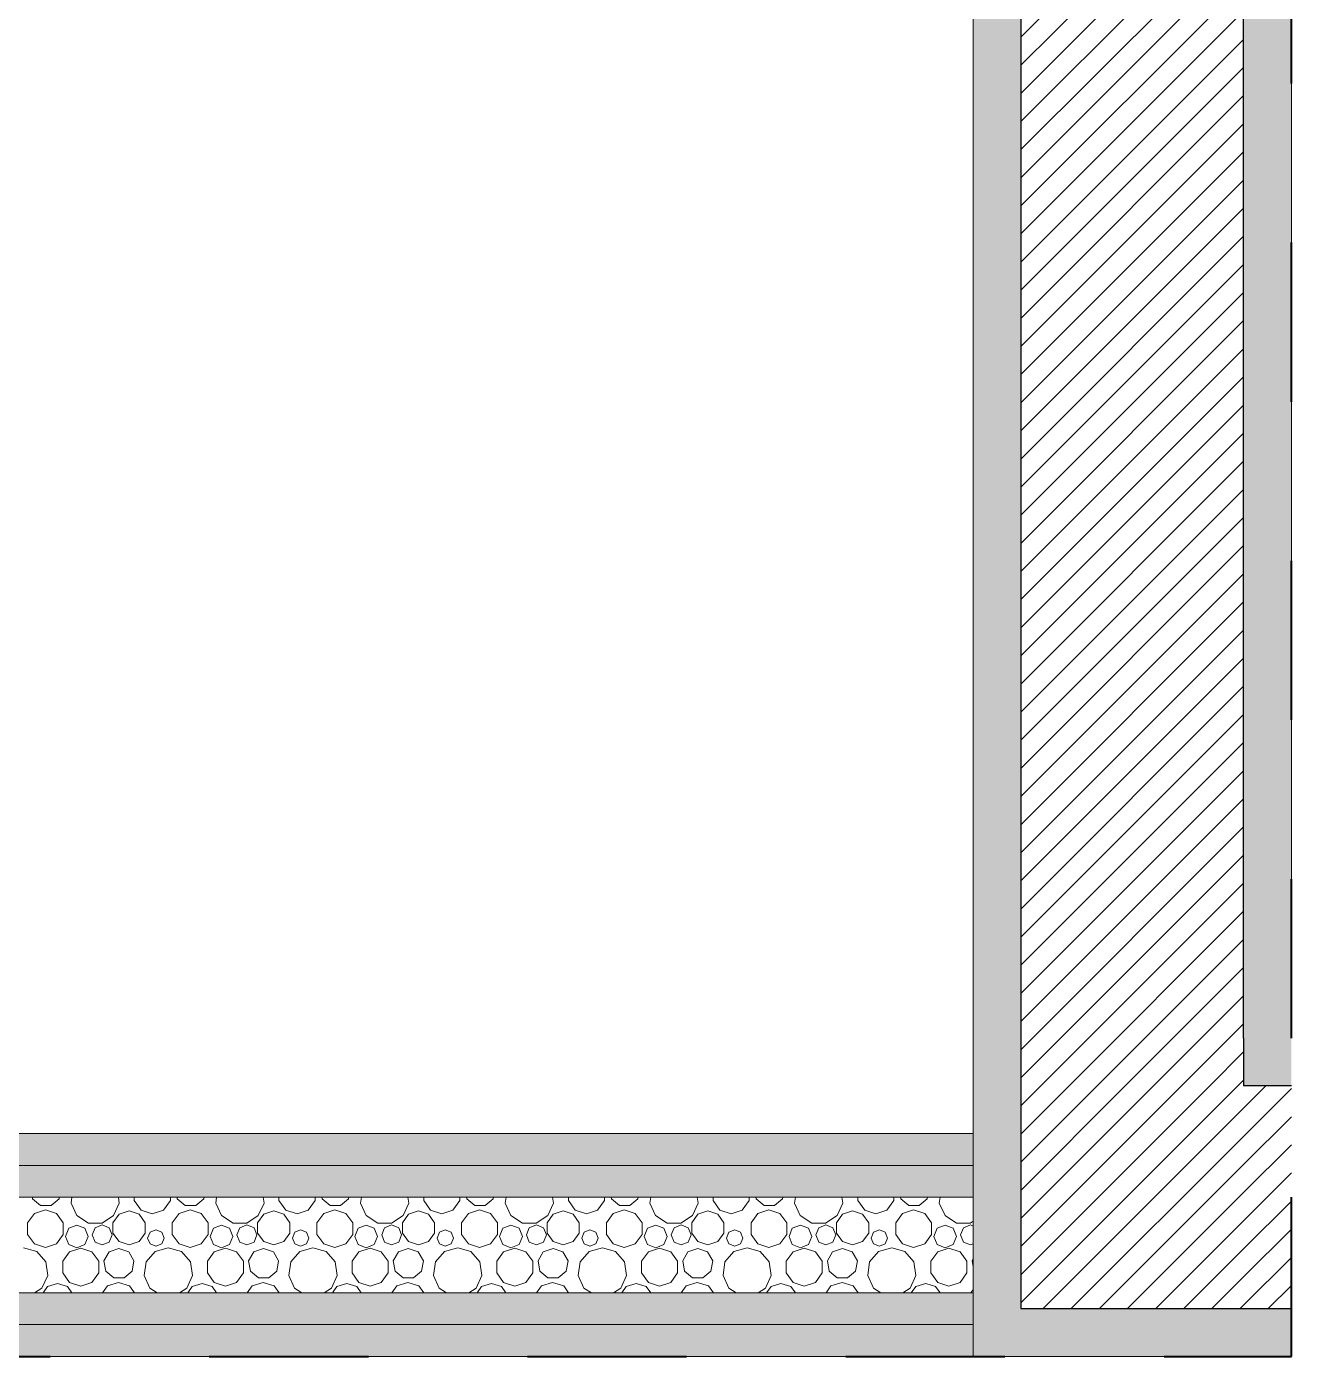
# Model space of a CAD drawing. Header units: metres. Extents: x -1.8 to 75.3, y -2 to 2.8.
# Drawn here: x 48.881 to 49.676, y -2.048 to -1.212 of the extents above; entities that cross this region are included whole.
import ezdxf

# ---------------------------------------------------------------- set-up
doc = ezdxf.new("R2010")
doc.units = ezdxf.units.M
doc.header["$MEASUREMENT"] = 0
doc.linetypes.add('Dashed', pattern=[0.035, 0.0225, -0.0125])
for name, color, linetype, lineweight in [('0_Caneta_No__1', 7, 'Continuous', 40), ('PAREDE CONSTRUIR_Caneta_No__241', 7, 'Continuous', 13), ('PAREDE CONSTRUIR_Caneta_No__255', 255, 'Continuous', 0), ('PAREDE CONSTRUIR_Caneta_No__3', 7, 'Continuous', 30), ('PAREDE CONSTRUIR_Caneta_No__91', 255, 'Continuous', 0)]:
    doc.layers.add(name, color=color, linetype=linetype, lineweight=lineweight)
doc.layers.add('PAREDE CONSTRUIR_Caneta_No__96', color=7, linetype='Continuous', lineweight=0, true_color=0xb6b6b6)
pattern_1 = [(45, (47.406207, 0.022009), (-0.008838835, 0.008838835), [])]

# ---------------------------------------------------------------- blocks, each defined once
blk = doc.blocks.new('*X186', base_point=(47.40621, 0.02201))
at = {"layer": 'PAREDE CONSTRUIR_Caneta_No__96', "color": 253, "linetype": 'Continuous', "lineweight": 0, "true_color": 0xb6b6b6}
for p, q in [((48.88503, -1.94824), (48.88521, -1.94923)), ((48.88521, -1.94923), (48.89023, -1.95345)), ((48.89023, -1.95345), (48.89679, -1.95345)), ((48.89679, -1.95345), (48.90182, -1.94923)), ((48.90182, -1.94923), (48.90199, -1.94824)), ((48.90992, -1.94824), (48.90939, -1.95193)), ((48.90939, -1.95193), (48.91297, -1.95978)), ((48.9361, -1.95978), (48.93969, -1.95193)), ((48.93969, -1.95193), (48.93916, -1.94824)), ((48.94909, -1.94824), (48.94909, -1.95032)), ((48.94909, -1.95032), (48.95342, -1.95629)), ((48.96744, -1.95629), (48.97177, -1.95032)), ((48.97177, -1.95032), (48.97177, -1.94824)), ((48.97596, -1.94824), (48.97613, -1.94923)), ((48.97613, -1.94923), (48.98116, -1.95345)), ((48.98116, -1.95345), (48.98772, -1.95345)), ((48.98772, -1.95345), (48.99274, -1.94923)), ((48.99274, -1.94923), (48.99292, -1.94824)), ((49.00085, -1.94824), (49.00032, -1.95193)), ((49.00032, -1.95193), (49.0039, -1.95978)), ((49.02703, -1.95978), (49.03061, -1.95193)), ((49.03061, -1.95193), (49.03008, -1.94824)), ((49.04001, -1.94824), (49.04001, -1.95032)), ((49.04001, -1.95032), (49.04435, -1.95629)), ((49.05837, -1.95629), (49.0627, -1.95032)), ((49.0627, -1.95032), (49.0627, -1.94824)), ((49.06689, -1.94824), (49.06706, -1.94923)), ((49.06706, -1.94923), (49.07209, -1.95345)), ((49.07209, -1.95345), (49.07864, -1.95345)), ((49.07864, -1.95345), (49.08367, -1.94923)), ((49.08367, -1.94923), (49.08384, -1.94824)), ((49.09177, -1.94824), (49.09124, -1.95193)), ((49.09124, -1.95193), (49.09483, -1.95978)), ((49.11796, -1.95978), (49.12154, -1.95193)), ((49.12154, -1.95193), (49.12101, -1.94824)), ((49.13094, -1.94824), (49.13094, -1.95032)), ((49.13094, -1.95032), (49.13527, -1.95629)), ((49.14929, -1.95629), (49.15363, -1.95032)), ((49.15363, -1.95032), (49.15363, -1.94824)), ((49.15781, -1.94824), (49.15799, -1.94923)), ((49.15799, -1.94923), (49.16301, -1.95345)), ((49.16301, -1.95345), (49.16957, -1.95345)), ((49.16957, -1.95345), (49.1746, -1.94923)), ((49.1746, -1.94923), (49.17477, -1.94824)), ((49.1827, -1.94824), (49.18217, -1.95193)), ((49.18217, -1.95193), (49.18575, -1.95978)), ((49.20888, -1.95978), (49.21247, -1.95193)), ((49.21247, -1.95193), (49.21194, -1.94824)), ((49.22187, -1.94824), (49.22187, -1.95032)), ((49.22187, -1.95032), (49.2262, -1.95629)), ((49.24022, -1.95629), (49.24455, -1.95032)), ((49.24455, -1.95032), (49.24455, -1.94824)), ((49.24874, -1.94824), (49.24891, -1.94923)), ((49.24891, -1.94923), (49.25394, -1.95345)), ((49.25394, -1.95345), (49.2605, -1.95345)), ((49.2605, -1.95345), (49.26552, -1.94923)), ((49.26552, -1.94923), (49.2657, -1.94824)), ((49.27363, -1.94824), (49.2731, -1.95193)), ((49.2731, -1.95193), (49.27668, -1.95978)), ((49.29981, -1.95978), (49.30339, -1.95193)), ((49.30339, -1.95193), (49.30286, -1.94824)), ((49.31279, -1.94824), (49.31279, -1.95032)), ((49.31279, -1.95032), (49.31713, -1.95629)), ((49.33115, -1.95629), (49.33548, -1.95032)), ((49.33548, -1.95032), (49.33548, -1.94824)), ((49.33967, -1.94824), (49.33984, -1.94923)), ((49.33984, -1.94923), (49.34487, -1.95345)), ((49.34487, -1.95345), (49.35143, -1.95345)), ((49.35143, -1.95345), (49.35645, -1.94923)), ((49.35645, -1.94923), (49.35662, -1.94824)), ((49.36456, -1.94824), (49.36403, -1.95193)), ((49.36403, -1.95193), (49.36761, -1.95978)), ((49.39074, -1.95978), (49.39432, -1.95193)), ((49.39432, -1.95193), (49.39379, -1.94824)), ((49.40372, -1.94824), (49.40372, -1.95032)), ((49.40372, -1.95032), (49.40805, -1.95629)), ((49.42207, -1.95629), (49.42641, -1.95032)), ((49.42641, -1.95032), (49.42641, -1.94824)), ((49.43059, -1.94824), (49.43077, -1.94923)), ((49.43077, -1.94923), (49.43579, -1.95345)), ((49.43579, -1.95345), (49.44235, -1.95345)), ((49.44235, -1.95345), (49.44738, -1.94923)), ((49.44738, -1.94923), (49.44755, -1.94824)), ((49.45548, -1.94824), (49.45495, -1.95193)), ((49.45495, -1.95193), (49.45853, -1.95978)), ((48.8863, -1.95846), (48.88201, -1.96437)), ((48.89326, -1.9562), (48.8863, -1.95846)), ((48.90021, -1.95846), (48.89326, -1.9562)), ((48.9045, -1.96437), (48.90021, -1.95846)), ((48.91297, -1.95978), (48.92023, -1.96444)), ((48.92885, -1.96444), (48.9361, -1.95978)), ((48.93956, -1.95888), (48.9357, -1.9642)), ((48.94581, -1.95685), (48.93956, -1.95888)), ((48.95207, -1.95888), (48.94581, -1.95685)), ((48.95593, -1.9642), (48.95207, -1.95888)), ((48.95342, -1.95629), (48.96043, -1.95857)), ((48.96043, -1.95857), (48.96744, -1.95629)), ((48.97723, -1.95846), (48.97293, -1.96437)), ((48.98418, -1.9562), (48.97723, -1.95846)), ((48.99114, -1.95846), (48.98418, -1.9562)), ((48.99543, -1.96437), (48.99114, -1.95846)), ((49.0039, -1.95978), (49.01115, -1.96444)), ((49.01978, -1.96444), (49.02703, -1.95978)), ((49.03049, -1.95888), (49.02662, -1.9642)), ((49.03674, -1.95685), (49.03049, -1.95888)), ((49.04299, -1.95888), (49.03674, -1.95685)), ((49.04686, -1.9642), (49.04299, -1.95888)), ((49.04435, -1.95629), (49.05136, -1.95857)), ((49.05136, -1.95857), (49.05837, -1.95629)), ((49.06816, -1.95846), (49.06386, -1.96437)), ((49.07511, -1.9562), (49.06816, -1.95846)), ((49.08206, -1.95846), (49.07511, -1.9562)), ((49.08636, -1.96437), (49.08206, -1.95846)), ((49.09483, -1.95978), (49.10208, -1.96444)), ((49.1107, -1.96444), (49.11796, -1.95978)), ((49.12142, -1.95888), (49.11755, -1.9642)), ((49.12767, -1.95685), (49.12142, -1.95888)), ((49.13392, -1.95888), (49.12767, -1.95685)), ((49.13779, -1.9642), (49.13392, -1.95888)), ((49.13527, -1.95629), (49.14228, -1.95857)), ((49.14228, -1.95857), (49.14929, -1.95629)), ((49.15909, -1.95846), (49.15479, -1.96437)), ((49.16604, -1.9562), (49.15909, -1.95846)), ((49.17299, -1.95846), (49.16604, -1.9562)), ((49.17729, -1.96437), (49.17299, -1.95846)), ((49.18575, -1.95978), (49.19301, -1.96444)), ((49.20163, -1.96444), (49.20888, -1.95978)), ((49.21234, -1.95888), (49.20848, -1.9642)), ((49.21859, -1.95685), (49.21234, -1.95888)), ((49.22485, -1.95888), (49.21859, -1.95685)), ((49.22871, -1.9642), (49.22485, -1.95888)), ((49.2262, -1.95629), (49.23321, -1.95857)), ((49.23321, -1.95857), (49.24022, -1.95629)), ((49.25001, -1.95846), (49.24572, -1.96437)), ((49.25696, -1.9562), (49.25001, -1.95846)), ((49.26392, -1.95846), (49.25696, -1.9562)), ((49.26821, -1.96437), (49.26392, -1.95846)), ((49.27668, -1.95978), (49.28393, -1.96444)), ((49.29256, -1.96444), (49.29981, -1.95978)), ((49.30327, -1.95888), (49.2994, -1.9642)), ((49.30952, -1.95685), (49.30327, -1.95888)), ((49.31577, -1.95888), (49.30952, -1.95685)), ((49.31964, -1.9642), (49.31577, -1.95888)), ((49.31713, -1.95629), (49.32414, -1.95857)), ((49.32414, -1.95857), (49.33115, -1.95629)), ((49.34094, -1.95846), (49.33664, -1.96437)), ((49.34789, -1.9562), (49.34094, -1.95846)), ((49.35484, -1.95846), (49.34789, -1.9562)), ((49.35914, -1.96437), (49.35484, -1.95846)), ((49.36761, -1.95978), (49.37486, -1.96444)), ((49.38348, -1.96444), (49.39074, -1.95978)), ((49.3942, -1.95888), (49.39033, -1.9642)), ((49.40045, -1.95685), (49.3942, -1.95888)), ((49.4067, -1.95888), (49.40045, -1.95685)), ((49.41057, -1.9642), (49.4067, -1.95888)), ((49.40805, -1.95629), (49.41506, -1.95857)), ((49.41506, -1.95857), (49.42207, -1.95629)), ((49.43187, -1.95846), (49.42757, -1.96437)), ((49.43882, -1.9562), (49.43187, -1.95846)), ((49.44577, -1.95846), (49.43882, -1.9562)), ((49.45007, -1.96437), (49.44577, -1.95846)), ((49.45853, -1.95978), (49.46579, -1.96444)), ((49.47441, -1.96444), (49.47619, -1.96329)), ((48.88201, -1.96437), (48.88201, -1.97168)), ((48.88201, -1.97168), (48.8863, -1.97759)), ((48.90021, -1.97759), (48.9045, -1.97168)), ((48.9045, -1.97168), (48.9045, -1.96437)), ((48.90796, -1.96775), (48.90587, -1.9728)), ((48.91301, -1.96566), (48.90796, -1.96775)), ((48.91807, -1.96775), (48.91301, -1.96566)), ((48.92016, -1.9728), (48.91807, -1.96775)), ((48.92023, -1.96444), (48.92885, -1.96444)), ((48.92454, -1.96748), (48.9227, -1.97192)), ((48.9227, -1.97192), (48.92454, -1.97635)), ((48.92897, -1.96565), (48.92454, -1.96748)), ((48.9334, -1.96748), (48.92897, -1.96565)), ((48.93524, -1.97192), (48.9334, -1.96748)), ((48.9334, -1.97635), (48.93524, -1.97192)), ((48.9357, -1.9642), (48.9357, -1.97077)), ((48.9357, -1.97077), (48.93956, -1.97609)), ((48.95207, -1.97609), (48.95593, -1.97077)), ((48.95593, -1.97077), (48.95593, -1.9642)), ((48.959, -1.97018), (48.95749, -1.97384)), ((48.96266, -1.96867), (48.959, -1.97018)), ((48.96631, -1.97018), (48.96266, -1.96867)), ((48.96783, -1.97384), (48.96631, -1.97018)), ((48.97293, -1.96437), (48.97293, -1.97168)), ((48.97293, -1.97168), (48.97723, -1.97759)), ((48.99114, -1.97759), (48.99543, -1.97168)), ((48.99543, -1.97168), (48.99543, -1.96437)), ((48.99889, -1.96775), (48.99679, -1.9728)), ((49.00394, -1.96566), (48.99889, -1.96775)), ((49.00899, -1.96775), (49.00394, -1.96566)), ((49.01109, -1.9728), (49.00899, -1.96775)), ((49.01115, -1.96444), (49.01978, -1.96444)), ((49.01547, -1.96748), (49.01363, -1.97192)), ((49.01363, -1.97192), (49.01547, -1.97635)), ((49.0199, -1.96565), (49.01547, -1.96748)), ((49.02433, -1.96748), (49.0199, -1.96565)), ((49.02617, -1.97192), (49.02433, -1.96748)), ((49.02433, -1.97635), (49.02617, -1.97192)), ((49.02662, -1.9642), (49.02662, -1.97077)), ((49.02662, -1.97077), (49.03049, -1.97609)), ((49.04299, -1.97609), (49.04686, -1.97077)), ((49.04686, -1.97077), (49.04686, -1.9642)), ((49.04993, -1.97018), (49.04842, -1.97384)), ((49.05358, -1.96867), (49.04993, -1.97018)), ((49.05724, -1.97018), (49.05358, -1.96867)), ((49.05875, -1.97384), (49.05724, -1.97018)), ((49.06386, -1.96437), (49.06386, -1.97168)), ((49.06386, -1.97168), (49.06816, -1.97759)), ((49.08206, -1.97759), (49.08636, -1.97168)), ((49.08636, -1.97168), (49.08636, -1.96437)), ((49.08981, -1.96775), (49.08772, -1.9728)), ((49.09487, -1.96566), (49.08981, -1.96775)), ((49.09992, -1.96775), (49.09487, -1.96566)), ((49.10201, -1.9728), (49.09992, -1.96775)), ((49.10208, -1.96444), (49.1107, -1.96444)), ((49.10639, -1.96748), (49.10456, -1.97192)), ((49.10456, -1.97192), (49.10639, -1.97635)), ((49.11082, -1.96565), (49.10639, -1.96748)), ((49.11526, -1.96748), (49.11082, -1.96565)), ((49.11709, -1.97192), (49.11526, -1.96748)), ((49.11526, -1.97635), (49.11709, -1.97192)), ((49.11755, -1.9642), (49.11755, -1.97077)), ((49.11755, -1.97077), (49.12142, -1.97609)), ((49.13392, -1.97609), (49.13779, -1.97077)), ((49.13779, -1.97077), (49.13779, -1.9642)), ((49.14086, -1.97018), (49.13934, -1.97384)), ((49.14451, -1.96867), (49.14086, -1.97018)), ((49.14817, -1.97018), (49.14451, -1.96867)), ((49.14968, -1.97384), (49.14817, -1.97018)), ((49.15479, -1.96437), (49.15479, -1.97168)), ((49.15479, -1.97168), (49.15909, -1.97759)), ((49.17299, -1.97759), (49.17729, -1.97168)), ((49.17729, -1.97168), (49.17729, -1.96437)), ((49.18074, -1.96775), (49.17865, -1.9728)), ((49.18579, -1.96566), (49.18074, -1.96775)), ((49.19085, -1.96775), (49.18579, -1.96566)), ((49.19294, -1.9728), (49.19085, -1.96775)), ((49.19301, -1.96444), (49.20163, -1.96444)), ((49.19732, -1.96748), (49.19548, -1.97192)), ((49.19548, -1.97192), (49.19732, -1.97635)), ((49.20175, -1.96565), (49.19732, -1.96748)), ((49.20618, -1.96748), (49.20175, -1.96565)), ((49.20802, -1.97192), (49.20618, -1.96748)), ((49.20618, -1.97635), (49.20802, -1.97192)), ((49.20848, -1.9642), (49.20848, -1.97077)), ((49.20848, -1.97077), (49.21234, -1.97609)), ((49.22485, -1.97609), (49.22871, -1.97077)), ((49.22871, -1.97077), (49.22871, -1.9642)), ((49.23178, -1.97018), (49.23027, -1.97384)), ((49.23544, -1.96867), (49.23178, -1.97018)), ((49.23909, -1.97018), (49.23544, -1.96867)), ((49.24061, -1.97384), (49.23909, -1.97018)), ((49.24572, -1.96437), (49.24572, -1.97168)), ((49.24572, -1.97168), (49.25001, -1.97759)), ((49.26392, -1.97759), (49.26821, -1.97168)), ((49.26821, -1.97168), (49.26821, -1.96437)), ((49.27167, -1.96775), (49.26957, -1.9728)), ((49.27672, -1.96566), (49.27167, -1.96775)), ((49.28178, -1.96775), (49.27672, -1.96566)), ((49.28387, -1.9728), (49.28178, -1.96775)), ((49.28393, -1.96444), (49.29256, -1.96444)), ((49.28825, -1.96748), (49.28641, -1.97192)), ((49.28641, -1.97192), (49.28825, -1.97635)), ((49.29268, -1.96565), (49.28825, -1.96748)), ((49.29711, -1.96748), (49.29268, -1.96565)), ((49.29895, -1.97192), (49.29711, -1.96748)), ((49.29711, -1.97635), (49.29895, -1.97192)), ((49.2994, -1.9642), (49.2994, -1.97077)), ((49.2994, -1.97077), (49.30327, -1.97609)), ((49.31577, -1.97609), (49.31964, -1.97077)), ((49.31964, -1.97077), (49.31964, -1.9642)), ((49.32271, -1.97018), (49.3212, -1.97384)), ((49.32637, -1.96867), (49.32271, -1.97018)), ((49.33002, -1.97018), (49.32637, -1.96867)), ((49.33153, -1.97384), (49.33002, -1.97018)), ((49.33664, -1.96437), (49.33664, -1.97168)), ((49.33664, -1.97168), (49.34094, -1.97759)), ((49.35484, -1.97759), (49.35914, -1.97168)), ((49.35914, -1.97168), (49.35914, -1.96437)), ((49.36259, -1.96775), (49.3605, -1.9728)), ((49.36765, -1.96566), (49.36259, -1.96775)), ((49.3727, -1.96775), (49.36765, -1.96566)), ((49.3748, -1.9728), (49.3727, -1.96775)), ((49.37486, -1.96444), (49.38348, -1.96444)), ((49.37917, -1.96748), (49.37734, -1.97192)), ((49.37734, -1.97192), (49.37917, -1.97635)), ((49.38361, -1.96565), (49.37917, -1.96748)), ((49.38804, -1.96748), (49.38361, -1.96565)), ((49.38987, -1.97192), (49.38804, -1.96748)), ((49.38804, -1.97635), (49.38987, -1.97192)), ((49.39033, -1.9642), (49.39033, -1.97077)), ((49.39033, -1.97077), (49.3942, -1.97609)), ((49.4067, -1.97609), (49.41057, -1.97077)), ((49.41057, -1.97077), (49.41057, -1.9642)), ((49.41364, -1.97018), (49.41212, -1.97384)), ((49.41729, -1.96867), (49.41364, -1.97018)), ((49.42095, -1.97018), (49.41729, -1.96867)), ((49.42246, -1.97384), (49.42095, -1.97018)), ((49.42757, -1.96437), (49.42757, -1.97168)), ((49.42757, -1.97168), (49.43187, -1.97759)), ((49.44577, -1.97759), (49.45007, -1.97168)), ((49.45007, -1.97168), (49.45007, -1.96437)), ((49.45352, -1.96775), (49.45143, -1.9728)), ((49.45858, -1.96566), (49.45352, -1.96775)), ((49.46363, -1.96775), (49.45858, -1.96566)), ((49.46572, -1.9728), (49.46363, -1.96775)), ((49.46579, -1.96444), (49.47441, -1.96444)), ((49.4701, -1.96748), (49.46826, -1.97192)), ((49.46826, -1.97192), (49.4701, -1.97635)), ((49.47453, -1.96565), (49.4701, -1.96748)), ((49.47619, -1.96633), (49.47453, -1.96565)), ((48.88781, -1.98238), (48.87954, -1.97995)), ((48.8863, -1.97759), (48.89326, -1.97985)), ((48.89326, -1.97985), (48.90021, -1.97759)), ((48.90587, -1.9728), (48.90796, -1.97786)), ((48.90796, -1.97786), (48.91301, -1.97995)), ((48.91543, -1.98021), (48.90842, -1.98249)), ((48.91301, -1.97995), (48.91807, -1.97786)), ((48.92244, -1.98249), (48.91543, -1.98021)), ((48.91807, -1.97786), (48.92016, -1.9728)), ((48.92454, -1.97635), (48.92897, -1.97818)), ((48.92897, -1.97818), (48.9334, -1.97635)), ((48.93944, -1.98034), (48.93327, -1.98259)), ((48.9456, -1.98259), (48.93944, -1.98034)), ((48.93956, -1.97609), (48.94581, -1.97812)), ((48.94581, -1.97812), (48.95207, -1.97609)), ((48.95749, -1.97384), (48.959, -1.97749)), ((48.959, -1.97749), (48.96266, -1.97901)), ((48.97047, -1.97995), (48.96219, -1.98238)), ((48.96266, -1.97901), (48.96631, -1.97749)), ((48.96631, -1.97749), (48.96783, -1.97384)), ((48.97874, -1.98238), (48.97047, -1.97995)), ((48.97723, -1.97759), (48.98418, -1.97985)), ((48.98418, -1.97985), (48.99114, -1.97759)), ((48.99679, -1.9728), (48.99889, -1.97786)), ((48.99889, -1.97786), (49.00394, -1.97995)), ((49.00636, -1.98021), (48.99935, -1.98249)), ((49.00394, -1.97995), (49.00899, -1.97786)), ((49.01337, -1.98249), (49.00636, -1.98021)), ((49.00899, -1.97786), (49.01109, -1.9728)), ((49.01547, -1.97635), (49.0199, -1.97818)), ((49.0199, -1.97818), (49.02433, -1.97635)), ((49.03037, -1.98034), (49.0242, -1.98259)), ((49.03653, -1.98259), (49.03037, -1.98034)), ((49.03049, -1.97609), (49.03674, -1.97812)), ((49.03674, -1.97812), (49.04299, -1.97609)), ((49.04842, -1.97384), (49.04993, -1.97749)), ((49.04993, -1.97749), (49.05358, -1.97901)), ((49.06139, -1.97995), (49.05312, -1.98238)), ((49.05358, -1.97901), (49.05724, -1.97749)), ((49.05724, -1.97749), (49.05875, -1.97384)), ((49.06967, -1.98238), (49.06139, -1.97995)), ((49.06816, -1.97759), (49.07511, -1.97985)), ((49.07511, -1.97985), (49.08206, -1.97759)), ((49.08772, -1.9728), (49.08981, -1.97786)), ((49.08981, -1.97786), (49.09487, -1.97995)), ((49.09728, -1.98021), (49.09027, -1.98249)), ((49.09487, -1.97995), (49.09992, -1.97786)), ((49.10429, -1.98249), (49.09728, -1.98021)), ((49.09992, -1.97786), (49.10201, -1.9728)), ((49.10639, -1.97635), (49.11082, -1.97818)), ((49.11082, -1.97818), (49.11526, -1.97635)), ((49.12129, -1.98034), (49.11513, -1.98259)), ((49.12746, -1.98259), (49.12129, -1.98034)), ((49.12142, -1.97609), (49.12767, -1.97812)), ((49.12767, -1.97812), (49.13392, -1.97609)), ((49.13934, -1.97384), (49.14086, -1.97749)), ((49.14086, -1.97749), (49.14451, -1.97901)), ((49.15232, -1.97995), (49.14405, -1.98238)), ((49.14451, -1.97901), (49.14817, -1.97749)), ((49.14817, -1.97749), (49.14968, -1.97384)), ((49.16059, -1.98238), (49.15232, -1.97995)), ((49.15909, -1.97759), (49.16604, -1.97985)), ((49.16604, -1.97985), (49.17299, -1.97759)), ((49.17865, -1.9728), (49.18074, -1.97786)), ((49.18074, -1.97786), (49.18579, -1.97995)), ((49.18821, -1.98021), (49.1812, -1.98249)), ((49.18579, -1.97995), (49.19085, -1.97786)), ((49.19522, -1.98249), (49.18821, -1.98021)), ((49.19085, -1.97786), (49.19294, -1.9728)), ((49.19732, -1.97635), (49.20175, -1.97818)), ((49.20175, -1.97818), (49.20618, -1.97635)), ((49.21222, -1.98034), (49.20606, -1.98259)), ((49.21838, -1.98259), (49.21222, -1.98034)), ((49.21234, -1.97609), (49.21859, -1.97812)), ((49.21859, -1.97812), (49.22485, -1.97609)), ((49.23027, -1.97384), (49.23178, -1.97749)), ((49.23178, -1.97749), (49.23544, -1.97901)), ((49.24325, -1.97995), (49.23497, -1.98238)), ((49.23544, -1.97901), (49.23909, -1.97749)), ((49.23909, -1.97749), (49.24061, -1.97384)), ((49.25152, -1.98238), (49.24325, -1.97995)), ((49.25001, -1.97759), (49.25696, -1.97985)), ((49.25696, -1.97985), (49.26392, -1.97759)), ((49.26957, -1.9728), (49.27167, -1.97786)), ((49.27167, -1.97786), (49.27672, -1.97995)), ((49.27914, -1.98021), (49.27213, -1.98249)), ((49.27672, -1.97995), (49.28178, -1.97786)), ((49.28615, -1.98249), (49.27914, -1.98021)), ((49.28178, -1.97786), (49.28387, -1.9728)), ((49.28825, -1.97635), (49.29268, -1.97818)), ((49.29268, -1.97818), (49.29711, -1.97635)), ((49.30315, -1.98034), (49.29698, -1.98259)), ((49.30931, -1.98259), (49.30315, -1.98034)), ((49.30327, -1.97609), (49.30952, -1.97812)), ((49.30952, -1.97812), (49.31577, -1.97609)), ((49.3212, -1.97384), (49.32271, -1.97749)), ((49.32271, -1.97749), (49.32637, -1.97901)), ((49.33417, -1.97995), (49.3259, -1.98238)), ((49.32637, -1.97901), (49.33002, -1.97749)), ((49.33002, -1.97749), (49.33153, -1.97384)), ((49.34245, -1.98238), (49.33417, -1.97995)), ((49.34094, -1.97759), (49.34789, -1.97985)), ((49.34789, -1.97985), (49.35484, -1.97759)), ((49.3605, -1.9728), (49.36259, -1.97786)), ((49.36259, -1.97786), (49.36765, -1.97995)), ((49.37006, -1.98021), (49.36305, -1.98249)), ((49.36765, -1.97995), (49.3727, -1.97786)), ((49.37707, -1.98249), (49.37006, -1.98021)), ((49.3727, -1.97786), (49.3748, -1.9728)), ((49.37917, -1.97635), (49.38361, -1.97818)), ((49.38361, -1.97818), (49.38804, -1.97635)), ((49.39407, -1.98034), (49.38791, -1.98259)), ((49.40024, -1.98259), (49.39407, -1.98034)), ((49.3942, -1.97609), (49.40045, -1.97812)), ((49.40045, -1.97812), (49.4067, -1.97609)), ((49.41212, -1.97384), (49.41364, -1.97749)), ((49.41364, -1.97749), (49.41729, -1.97901)), ((49.4251, -1.97995), (49.41683, -1.98238)), ((49.41729, -1.97901), (49.42095, -1.97749)), ((49.42095, -1.97749), (49.42246, -1.97384)), ((49.43337, -1.98238), (49.4251, -1.97995)), ((49.43187, -1.97759), (49.43882, -1.97985)), ((49.43882, -1.97985), (49.44577, -1.97759)), ((49.45143, -1.9728), (49.45352, -1.97786)), ((49.45352, -1.97786), (49.45858, -1.97995)), ((49.46099, -1.98021), (49.45398, -1.98249)), ((49.45858, -1.97995), (49.46363, -1.97786)), ((49.468, -1.98249), (49.46099, -1.98021)), ((49.46363, -1.97786), (49.46572, -1.9728)), ((49.4701, -1.97635), (49.47453, -1.97818)), ((49.47453, -1.97818), (49.47619, -1.9775)), ((48.89346, -1.9889), (48.88781, -1.98238)), ((48.89469, -1.99743), (48.89346, -1.9889)), ((48.90842, -1.98249), (48.90409, -1.98845)), ((48.90409, -1.98845), (48.90409, -1.99582)), ((48.92677, -1.98845), (48.92244, -1.98249)), ((48.92677, -1.99582), (48.92677, -1.98845)), ((48.93327, -1.98259), (48.92999, -1.98827)), ((48.92999, -1.98827), (48.93113, -1.99473)), ((48.94888, -1.98827), (48.9456, -1.98259)), ((48.94774, -1.99473), (48.94888, -1.98827)), ((48.95655, -1.9889), (48.95532, -1.99743)), ((48.96219, -1.98238), (48.95655, -1.9889)), ((48.98439, -1.9889), (48.97874, -1.98238)), ((48.98561, -1.99743), (48.98439, -1.9889)), ((48.99935, -1.98249), (48.99501, -1.98845)), ((48.99501, -1.98845), (48.99501, -1.99582)), ((49.0177, -1.98845), (49.01337, -1.98249)), ((49.0177, -1.99582), (49.0177, -1.98845)), ((49.0242, -1.98259), (49.02092, -1.98827)), ((49.02092, -1.98827), (49.02206, -1.99473)), ((49.03981, -1.98827), (49.03653, -1.98259)), ((49.03867, -1.99473), (49.03981, -1.98827)), ((49.04747, -1.9889), (49.04624, -1.99743)), ((49.05312, -1.98238), (49.04747, -1.9889)), ((49.07531, -1.9889), (49.06967, -1.98238)), ((49.07654, -1.99743), (49.07531, -1.9889)), ((49.09027, -1.98249), (49.08594, -1.98845)), ((49.08594, -1.98845), (49.08594, -1.99582)), ((49.10863, -1.98845), (49.10429, -1.98249)), ((49.10863, -1.99582), (49.10863, -1.98845)), ((49.11513, -1.98259), (49.11185, -1.98827)), ((49.11185, -1.98827), (49.11299, -1.99473)), ((49.13074, -1.98827), (49.12746, -1.98259)), ((49.1296, -1.99473), (49.13074, -1.98827)), ((49.1384, -1.9889), (49.13717, -1.99743)), ((49.14405, -1.98238), (49.1384, -1.9889)), ((49.16624, -1.9889), (49.16059, -1.98238)), ((49.16747, -1.99743), (49.16624, -1.9889)), ((49.1812, -1.98249), (49.17687, -1.98845)), ((49.17687, -1.98845), (49.17687, -1.99582)), ((49.19955, -1.98845), (49.19522, -1.98249)), ((49.19955, -1.99582), (49.19955, -1.98845)), ((49.20606, -1.98259), (49.20278, -1.98827)), ((49.20278, -1.98827), (49.20391, -1.99473)), ((49.22166, -1.98827), (49.21838, -1.98259)), ((49.22052, -1.99473), (49.22166, -1.98827)), ((49.22933, -1.9889), (49.2281, -1.99743)), ((49.23497, -1.98238), (49.22933, -1.9889)), ((49.25717, -1.9889), (49.25152, -1.98238)), ((49.25839, -1.99743), (49.25717, -1.9889)), ((49.27213, -1.98249), (49.26779, -1.98845)), ((49.26779, -1.98845), (49.26779, -1.99582)), ((49.29048, -1.98845), (49.28615, -1.98249)), ((49.29048, -1.99582), (49.29048, -1.98845)), ((49.29698, -1.98259), (49.2937, -1.98827)), ((49.2937, -1.98827), (49.29484, -1.99473)), ((49.31259, -1.98827), (49.30931, -1.98259)), ((49.31145, -1.99473), (49.31259, -1.98827)), ((49.32025, -1.9889), (49.31903, -1.99743)), ((49.3259, -1.98238), (49.32025, -1.9889)), ((49.34809, -1.9889), (49.34245, -1.98238)), ((49.34932, -1.99743), (49.34809, -1.9889)), ((49.36305, -1.98249), (49.35872, -1.98845)), ((49.35872, -1.98845), (49.35872, -1.99582)), ((49.38141, -1.98845), (49.37707, -1.98249)), ((49.38141, -1.99582), (49.38141, -1.98845)), ((49.38791, -1.98259), (49.38463, -1.98827)), ((49.38463, -1.98827), (49.38577, -1.99473)), ((49.40352, -1.98827), (49.40024, -1.98259)), ((49.40238, -1.99473), (49.40352, -1.98827)), ((49.41118, -1.9889), (49.40995, -1.99743)), ((49.41683, -1.98238), (49.41118, -1.9889)), ((49.43902, -1.9889), (49.43337, -1.98238)), ((49.44025, -1.99743), (49.43902, -1.9889)), ((49.45398, -1.98249), (49.44965, -1.98845)), ((49.44965, -1.98845), (49.44965, -1.99582)), ((49.47233, -1.98845), (49.468, -1.98249)), ((49.47233, -1.99582), (49.47233, -1.98845)), ((49.47619, -1.98717), (49.47556, -1.98827)), ((49.47556, -1.98827), (49.47619, -1.99186)), ((48.8911, -2.00527), (48.89469, -1.99743)), ((48.90409, -1.99582), (48.90842, -2.00179)), ((48.92244, -2.00179), (48.92677, -1.99582)), ((48.93113, -1.99473), (48.93616, -1.99894)), ((48.94272, -1.99894), (48.94774, -1.99473)), ((48.95532, -1.99743), (48.9589, -2.00527)), ((48.98203, -2.00527), (48.98561, -1.99743)), ((48.99501, -1.99582), (48.99935, -2.00179)), ((49.01337, -2.00179), (49.0177, -1.99582)), ((49.02206, -1.99473), (49.02709, -1.99894)), ((49.03364, -1.99894), (49.03867, -1.99473)), ((49.04624, -1.99743), (49.04983, -2.00527)), ((49.07296, -2.00527), (49.07654, -1.99743)), ((49.08594, -1.99582), (49.09027, -2.00179)), ((49.10429, -2.00179), (49.10863, -1.99582)), ((49.11299, -1.99473), (49.11801, -1.99894)), ((49.12457, -1.99894), (49.1296, -1.99473)), ((49.13717, -1.99743), (49.14075, -2.00527)), ((49.16388, -2.00527), (49.16747, -1.99743)), ((49.17687, -1.99582), (49.1812, -2.00179)), ((49.19522, -2.00179), (49.19955, -1.99582)), ((49.20391, -1.99473), (49.20894, -1.99894)), ((49.2155, -1.99894), (49.22052, -1.99473)), ((49.2281, -1.99743), (49.23168, -2.00527)), ((49.25481, -2.00527), (49.25839, -1.99743)), ((49.26779, -1.99582), (49.27213, -2.00179)), ((49.28615, -2.00179), (49.29048, -1.99582)), ((49.29484, -1.99473), (49.29987, -1.99894)), ((49.30643, -1.99894), (49.31145, -1.99473)), ((49.31903, -1.99743), (49.32261, -2.00527)), ((49.34574, -2.00527), (49.34932, -1.99743)), ((49.35872, -1.99582), (49.36305, -2.00179)), ((49.37707, -2.00179), (49.38141, -1.99582)), ((49.38577, -1.99473), (49.39079, -1.99894)), ((49.39735, -1.99894), (49.40238, -1.99473)), ((49.40995, -1.99743), (49.41353, -2.00527)), ((49.43667, -2.00527), (49.44025, -1.99743)), ((49.44965, -1.99582), (49.45398, -2.00179)), ((49.468, -2.00179), (49.47233, -1.99582)), ((48.88648, -2.00824), (48.8911, -2.00527)), ((48.89456, -2.00438), (48.89175, -2.00824)), ((48.90081, -2.00234), (48.89456, -2.00438)), ((48.90707, -2.00438), (48.90081, -2.00234)), ((48.90988, -2.00824), (48.90707, -2.00438)), ((48.90842, -2.00179), (48.91543, -2.00406)), ((48.91543, -2.00406), (48.92244, -2.00179)), ((48.93223, -2.00396), (48.92912, -2.00824)), ((48.93918, -2.0017), (48.93223, -2.00396)), ((48.93616, -1.99894), (48.94272, -1.99894)), ((48.94614, -2.00396), (48.93918, -2.0017)), ((48.94925, -2.00824), (48.94614, -2.00396)), ((48.9589, -2.00527), (48.96352, -2.00824)), ((48.97741, -2.00824), (48.98203, -2.00527)), ((48.98549, -2.00438), (48.98268, -2.00824)), ((48.99174, -2.00234), (48.98549, -2.00438)), ((48.99799, -2.00438), (48.99174, -2.00234)), ((49.0008, -2.00824), (48.99799, -2.00438)), ((48.99935, -2.00179), (49.00636, -2.00406)), ((49.00636, -2.00406), (49.01337, -2.00179)), ((49.02316, -2.00396), (49.02004, -2.00824)), ((49.03011, -2.0017), (49.02316, -2.00396)), ((49.02709, -1.99894), (49.03364, -1.99894)), ((49.03706, -2.00396), (49.03011, -2.0017)), ((49.04018, -2.00824), (49.03706, -2.00396)), ((49.04983, -2.00527), (49.05445, -2.00824)), ((49.06834, -2.00824), (49.07296, -2.00527)), ((49.07642, -2.00438), (49.0736, -2.00824)), ((49.08267, -2.00234), (49.07642, -2.00438)), ((49.08892, -2.00438), (49.08267, -2.00234)), ((49.09173, -2.00824), (49.08892, -2.00438)), ((49.09027, -2.00179), (49.09728, -2.00406)), ((49.09728, -2.00406), (49.10429, -2.00179)), ((49.11409, -2.00396), (49.11097, -2.00824)), ((49.12104, -2.0017), (49.11409, -2.00396)), ((49.11801, -1.99894), (49.12457, -1.99894)), ((49.12799, -2.00396), (49.12104, -2.0017)), ((49.1311, -2.00824), (49.12799, -2.00396)), ((49.14075, -2.00527), (49.14538, -2.00824)), ((49.15926, -2.00824), (49.16388, -2.00527)), ((49.16734, -2.00438), (49.16453, -2.00824)), ((49.17359, -2.00234), (49.16734, -2.00438)), ((49.17985, -2.00438), (49.17359, -2.00234)), ((49.18266, -2.00824), (49.17985, -2.00438)), ((49.1812, -2.00179), (49.18821, -2.00406)), ((49.18821, -2.00406), (49.19522, -2.00179)), ((49.20501, -2.00396), (49.2019, -2.00824)), ((49.21196, -2.0017), (49.20501, -2.00396)), ((49.20894, -1.99894), (49.2155, -1.99894)), ((49.21892, -2.00396), (49.21196, -2.0017)), ((49.22203, -2.00824), (49.21892, -2.00396)), ((49.23168, -2.00527), (49.2363, -2.00824)), ((49.25019, -2.00824), (49.25481, -2.00527)), ((49.25827, -2.00438), (49.25546, -2.00824)), ((49.26452, -2.00234), (49.25827, -2.00438)), ((49.27077, -2.00438), (49.26452, -2.00234)), ((49.27358, -2.00824), (49.27077, -2.00438)), ((49.27213, -2.00179), (49.27914, -2.00406)), ((49.27914, -2.00406), (49.28615, -2.00179)), ((49.29594, -2.00396), (49.29282, -2.00824)), ((49.30289, -2.0017), (49.29594, -2.00396)), ((49.29987, -1.99894), (49.30643, -1.99894)), ((49.30984, -2.00396), (49.30289, -2.0017)), ((49.31296, -2.00824), (49.30984, -2.00396)), ((49.32261, -2.00527), (49.32723, -2.00824)), ((49.34112, -2.00824), (49.34574, -2.00527)), ((49.3492, -2.00438), (49.34639, -2.00824)), ((49.35545, -2.00234), (49.3492, -2.00438)), ((49.3617, -2.00438), (49.35545, -2.00234)), ((49.36451, -2.00824), (49.3617, -2.00438)), ((49.36305, -2.00179), (49.37006, -2.00406)), ((49.37006, -2.00406), (49.37707, -2.00179)), ((49.38687, -2.00396), (49.38375, -2.00824)), ((49.39382, -2.0017), (49.38687, -2.00396)), ((49.39079, -1.99894), (49.39735, -1.99894)), ((49.40077, -2.00396), (49.39382, -2.0017)), ((49.40389, -2.00824), (49.40077, -2.00396)), ((49.41353, -2.00527), (49.41816, -2.00824)), ((49.43204, -2.00824), (49.43667, -2.00527)), ((49.44012, -2.00438), (49.43731, -2.00824)), ((49.44638, -2.00234), (49.44012, -2.00438)), ((49.45263, -2.00438), (49.44638, -2.00234)), ((49.45544, -2.00824), (49.45263, -2.00438)), ((49.45398, -2.00179), (49.46099, -2.00406)), ((49.46099, -2.00406), (49.468, -2.00179)), ((49.47619, -2.00616), (49.47468, -2.00824))]:
    blk.add_line(p, q, dxfattribs=at)

msp = doc.modelspace()

# ---------------------------------------------------------------- hatches: boundary and pattern name
at = {"layer": 'PAREDE CONSTRUIR_Caneta_No__241', "linetype": 'Continuous', "lineweight": 13}
h = msp.add_hatch(dxfattribs=at)
h.set_pattern_fill('common_brick_000b', style=0, pattern_type=2)
h.set_pattern_definition(pattern_1)
h.paths.add_polyline_path([(49.50619, 0.29104), (49.50619, -1.87824), (49.64619, -1.87824), (49.64619, 0.29104)])
h = msp.add_hatch(dxfattribs=at)
h.set_pattern_fill('common_brick_000b', style=0, pattern_type=2)
h.set_pattern_definition(pattern_1)
h.paths.add_polyline_path([(49.64619, -1.87824), (49.50619, -1.87824), (49.50619, -2.01824)])
h = msp.add_hatch(dxfattribs=at)
h.set_pattern_fill('common_brick_000b', style=0, pattern_type=2)
h.set_pattern_definition(pattern_1)
h.paths.add_polyline_path([(49.64619, -1.87824), (49.50619, -2.01824), (49.64619, -2.01824)])
h = msp.add_hatch(dxfattribs=at)
h.set_pattern_fill('common_brick_000b', style=0, pattern_type=2)
h.set_pattern_definition(pattern_1)
h.paths.add_polyline_path([(49.64619, -1.87824), (49.64619, -2.01824), (49.67619, -2.01824), (49.67619, -1.87824)])
at = {"layer": 'PAREDE CONSTRUIR_Caneta_No__255', "linetype": 'Continuous', "lineweight": 0}
for points in [[(49.47619, -1.90824), (48.28908, -1.90824), (48.28908, -1.92824), (49.47619, -1.92824)], [(48.28908, -1.94824), (49.47619, -1.94824), (49.47619, -1.92824), (48.28908, -1.92824)], [(48.28908, -2.02824), (49.47619, -2.02824), (49.47619, -2.00824), (48.28908, -2.00824)], [(48.28908, -2.02824), (48.28908, -2.04824), (49.47619, -2.04824), (49.47619, -2.02824)]]:
    msp.add_hatch(color=255, dxfattribs=at).paths.add_polyline_path(points)
at = {"layer": 'PAREDE CONSTRUIR_Caneta_No__91', "linetype": 'Continuous', "lineweight": 0}
for points in [[(49.47619, 0.29104), (49.47619, -2.01824), (49.50619, -2.01824), (49.50619, 0.29104)], [(49.64619, -1.84824), (49.67619, -1.84824), (49.67619, 0.29104), (49.64619, 0.29104)], [(49.64619, -1.87824), (49.67619, -1.84824), (49.64619, -1.84824)], [(49.64619, -1.87824), (49.67619, -1.87824), (49.67619, -1.84824)], [(49.47619, -2.04824), (49.50619, -2.01824), (49.47619, -2.01824)], [(49.47619, -2.04824), (49.50619, -2.04824), (49.50619, -2.01824)], [(49.50619, -2.01824), (49.50619, -2.04824), (49.67619, -2.04824), (49.67619, -2.01824)]]:
    msp.add_hatch(color=255, dxfattribs=at).paths.add_polyline_path(points)

# ---------------------------------------------------------------- linework, layer by layer
at = {"layer": '0_Caneta_No__1', "color": 7, "linetype": 'Dashed', "lineweight": 40}
msp.add_lwpolyline([(43.99619, -2.04824), (49.67619, -2.04824), (49.67619, 2.59226), (43.99619, 2.59226)], close=True, dxfattribs=at)
at = {"layer": 'PAREDE CONSTRUIR_Caneta_No__241', "color": 7, "linetype": 'Continuous', "lineweight": 13}
for p, q in [((48.28908, -1.92824), (49.47619, -1.92824)), ((48.28908, -1.94824), (49.47619, -1.94824)), ((48.28908, -2.00824), (49.47619, -2.00824)), ((48.28908, -2.02824), (49.47619, -2.02824))]:
    msp.add_line(p, q, dxfattribs=at)
for points in [[(49.47619, 0.29104), (49.47619, -2.01824)], [(49.67619, -1.84824), (49.67619, 0.29104)], [(49.47619, -1.90824), (48.28908, -1.90824)], [(49.47619, -1.92824), (49.47619, -1.90824)], [(49.47619, -1.94824), (49.47619, -1.92824)], [(49.47619, -2.00824), (49.47619, -1.94824)], [(49.47619, -2.02824), (49.47619, -2.00824)], [(49.47619, -2.04824), (49.47619, -2.01824)], [(49.47619, -2.04824), (49.47619, -2.02824)], [(48.28908, -2.04824), (49.47619, -2.04824)], [(49.47619, -2.04824), (49.67619, -2.04824)]]:
    msp.add_lwpolyline(points, dxfattribs=at)
at = {"layer": 'PAREDE CONSTRUIR_Caneta_No__3', "color": 7, "linetype": 'Continuous', "lineweight": 30}
for p, q in [((49.50619, 0.29104), (49.50619, -1.87824)), ((49.64619, -1.84824), (49.64619, 0.29104)), ((49.64619, -1.84824), (49.64619, -1.87824)), ((49.64619, -1.84824), (49.64619, -1.87824)), ((49.50619, -1.87824), (49.50619, -2.01824)), ((49.50619, -1.87824), (49.50619, -2.01824)), ((49.67619, -1.87824), (49.64619, -1.87824)), ((49.50619, -2.01824), (49.64619, -2.01824)), ((49.64619, -2.01824), (49.67619, -2.01824))]:
    msp.add_line(p, q, dxfattribs=at)

# ---------------------------------------------------------------- block references
at = {"layer": 'PAREDE CONSTRUIR_Caneta_No__96', "color": 253, "linetype": 'Continuous', "lineweight": 0, "true_color": 0xb6b6b6}
msp.add_blockref('*X186', (47.40621, 0.02201), dxfattribs=at)

doc.saveas('drawing.dxf')
